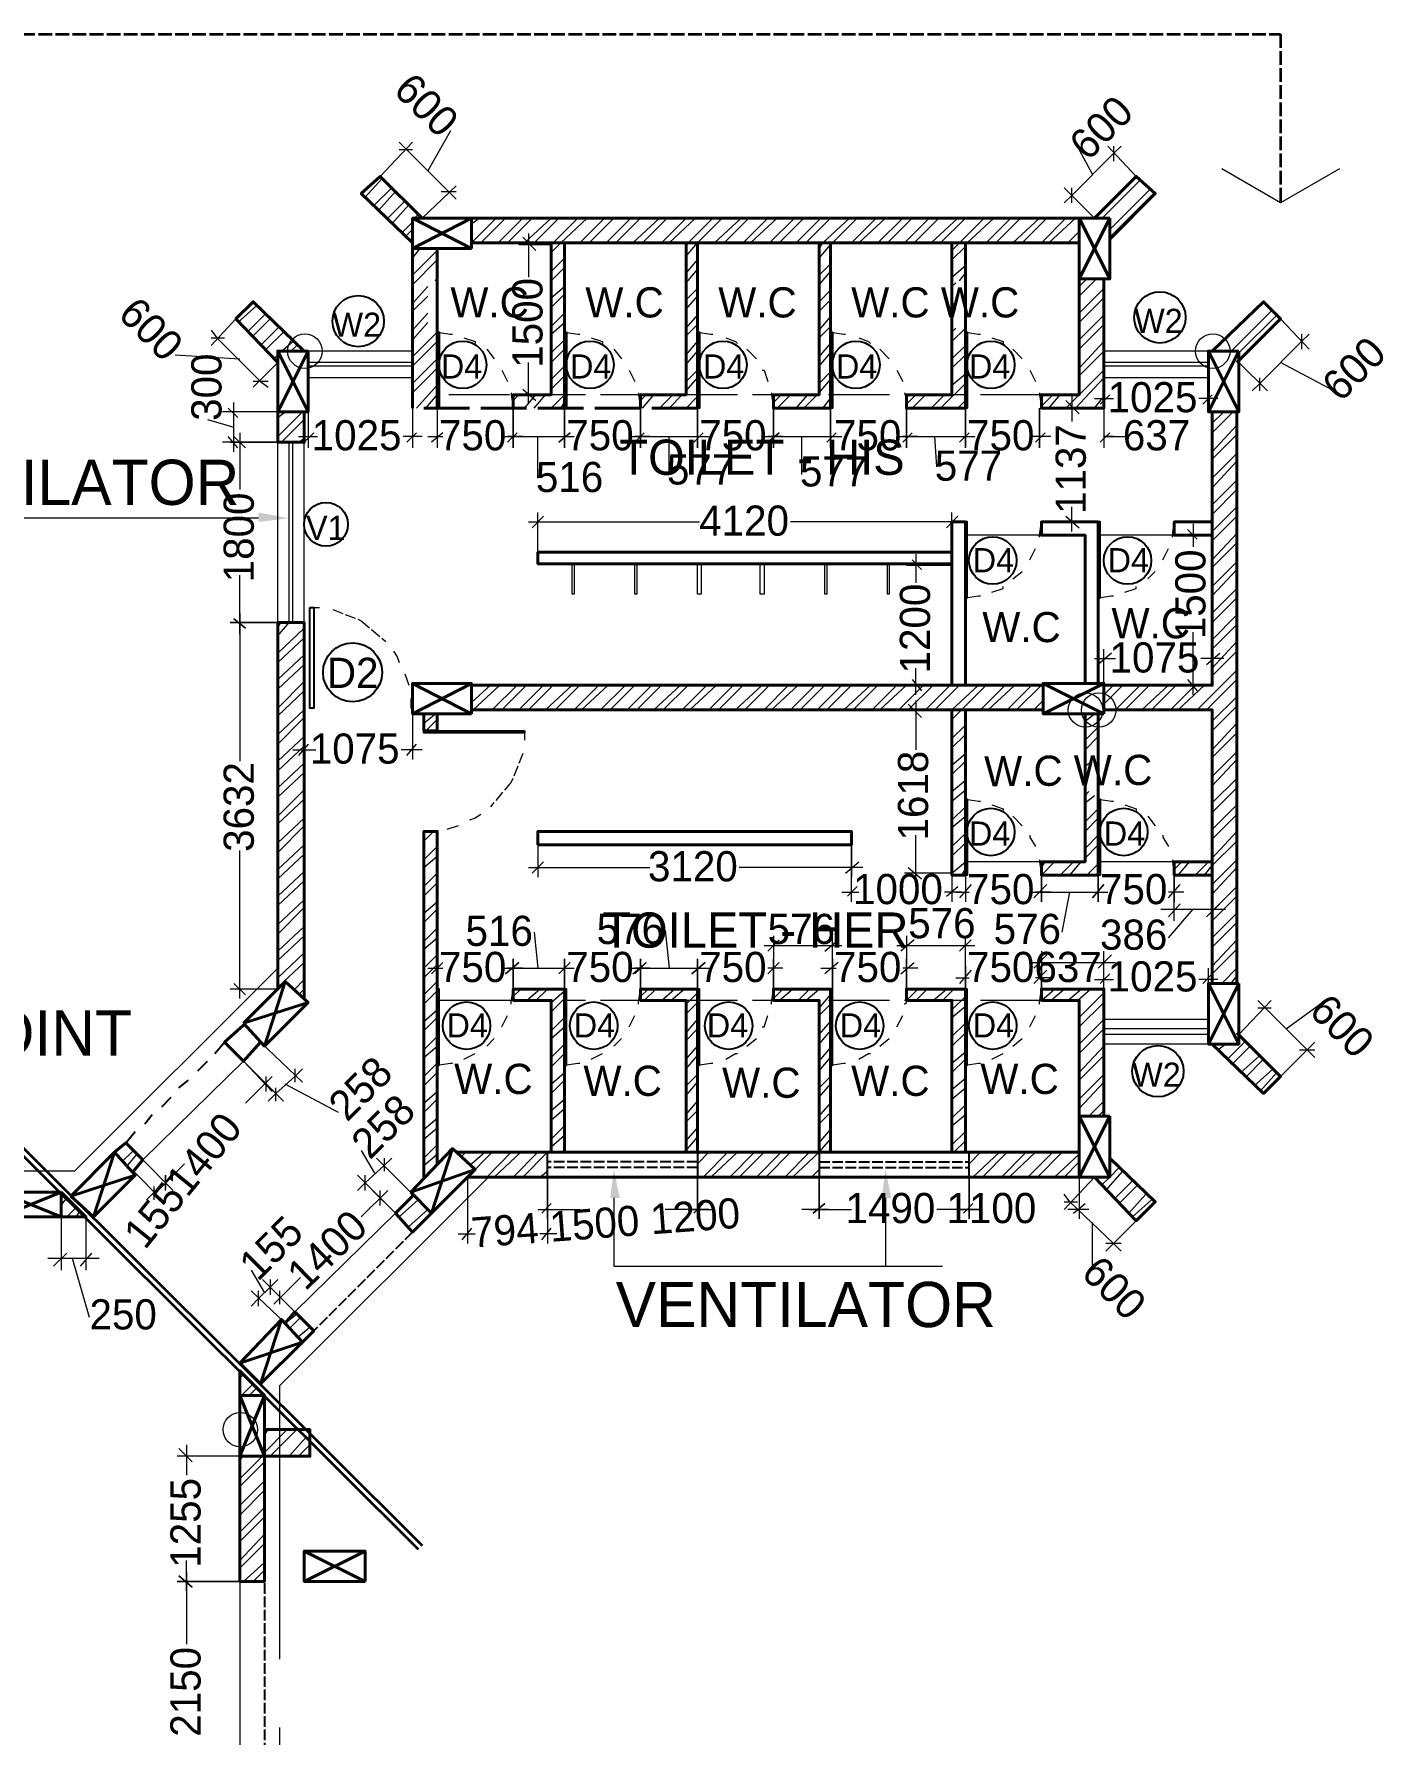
# Model space of a CAD drawing. Header units: millimetres. Extents: x 23593 to 241524, y 4405 to 182732.
# Drawn here: x 204200 to 217615, y 106341 to 123252 of the extents above; entities that cross this region are included whole.
import ezdxf

# ---------------------------------------------------------------- set-up
doc = ezdxf.new("R2010")
doc.units = ezdxf.units.MM
doc.linetypes.add('PDF_IMPORT', pattern=[1, 0.8, -0.2])
for name, color, linetype in [('PDF_0', 7, 'Continuous'), ('PDF_AR_DIMENSION', 7, 'Continuous'), ('PDF_AR_ELEVATION', 2, 'Continuous'), ('PDF_dimensions', 1, 'Continuous'), ('PDF_DOOR WIN TEXT', 5, 'Continuous'), ('PDF_ST COLUMN', 1, 'Continuous'), ('PDF_Text', 7, 'Continuous'), ('PDF_wall', 7, 'Continuous')]:
    doc.layers.add(name, color=color, linetype=linetype)
for name, color, linetype, true_color in [('PDF_AR_DOOR', 7, 'Continuous', 0x723939), ('PDF_AR_HATCH', 7, 'Continuous', 0x767676), ('PDF_AR_WINDOW', 7, 'Continuous', 0x00a5dd), ('PDF_exp gap', 7, 'Continuous', 0xdd006e)]:
    doc.layers.add(name, color=color, linetype=linetype, true_color=true_color)
doc.styles.add('PDF Century Gothic', font='GOTHIC.TTF')

msp = doc.modelspace()

# ---------------------------------------------------------------- linework, layer by layer
at = {"layer": 'PDF_0', "lineweight": 13}
for points in [[(207961, 122101), (207829, 122101)], [(214927, 122138), (214927, 121987)], [(208245, 121685), (208396, 121685)], [(214512, 121572), (214512, 121723)], [(209188, 121100), (209056, 121232)], [(216796, 120269), (216796, 120118)], [(205960, 120232), (206093, 120232)], [(206527, 119798), (206376, 119798)], [(216380, 119703), (216380, 119835)], [(209056, 119722), (209188, 119609)], [(214587, 119477), (214455, 119609)], [(214889, 119665), (214795, 119571)], [(215814, 119571), (215908, 119665)], [(206130, 119533), (206225, 119439)], [(206225, 119137), (206130, 119250)], [(206300, 119137), (206187, 119250)], [(206980, 119288), (206885, 119194)], [(207905, 119194), (207999, 119288)], [(208263, 119288), (208150, 119194)], [(214889, 119288), (214795, 119194)], [(209264, 118457), (209151, 118344)], [(213266, 118344), (213379, 118457)], [(214455, 118457), (214587, 118344)], [(215757, 118231), (215663, 118325)], [(213020, 117929), (212926, 118023)], [(214908, 117098), (214776, 116985)], [(215852, 116985), (215984, 117098)], [(212926, 116834), (213020, 116721)], [(215663, 116834), (215757, 116721)], [(213020, 116456), (212888, 116589)], [(206923, 116192), (206829, 116079)], [(207905, 116079), (207999, 116192)], [(209264, 115022), (209151, 114909)], [(212265, 114909), (212397, 115022)], [(212888, 114965), (213020, 114852)], [(212379, 114776), (212284, 114682)], [(213266, 114682), (213379, 114776)], [(213511, 114795), (213398, 114663)], [(215474, 114663), (215588, 114795)], [(215474, 114474), (215588, 114606)], [(215984, 114606), (215852, 114474)], [(211605, 114248), (211491, 114135)], [(212058, 114135), (212190, 114248)], [(212945, 114248), (212813, 114135)], [(213398, 114135), (213511, 114248)], [(208263, 114021), (208150, 113908)], [(210151, 113908), (210283, 114021), (210170, 113908)], [(211491, 113908), (211605, 114021)], [(212190, 114021), (212058, 113908)], [(212813, 113908), (212945, 114021)], [(214266, 114097), (214134, 113965)], [(214776, 113965), (214908, 114097)], [(206187, 113814), (206300, 113700)], [(213511, 113946), (213398, 113814)], [(214134, 113814), (214266, 113946)], [(214889, 113908), (214795, 113814)], [(215814, 113814), (215908, 113908)], [(216494, 113568), (216362, 113568)], [(216777, 113153), (216928, 113153)], [(206791, 112964), (206791, 112832)], [(206508, 112738), (206508, 112889)], [(206602, 112643), (206602, 112775)], [(207678, 112077), (207678, 111945)], [(205394, 111662), (205394, 111794)], [(205507, 111756), (205507, 111907), (205507, 111775)], [(207489, 111756), (207489, 111907)], [(207641, 111605), (207641, 111756)], [(209339, 111624), (209245, 111530)], [(214436, 111643), (214568, 111643)], [(214530, 111530), (214644, 111624)], [(208547, 111379), (208452, 111265)], [(209245, 111265), (209339, 111379)], [(204394, 111001), (204526, 111133)], [(204771, 111133), (204658, 111001)], [(215002, 111228), (214851, 111228)], [(206546, 110869), (206546, 110718)], [(206432, 110605), (206432, 110756)], [(206640, 110756), (206640, 110624)], [(205772, 109057), (205640, 109189)]]:
    msp.add_lwpolyline(points, dxfattribs=at)
for points in [[(208905, 119194), (209000, 119288)], [(209415, 119194), (209528, 119288)], [(210170, 119194), (210264, 119288)], [(210755, 119194), (210850, 119288)], [(211491, 119194), (211605, 119288)], [(212077, 119194), (212171, 119288)], [(212832, 119194), (212926, 119288)], [(213398, 119194), (213492, 119288)], [(214247, 119288), (214153, 119194)], [(206187, 117438), (206300, 117344)], [(214134, 114663), (214266, 114795)], [(214719, 114663), (214832, 114795)], [(208886, 113908), (209018, 114021)], [(209415, 113908), (209528, 114021)], [(210736, 113908), (210868, 114021)], [(210755, 111530), (210850, 111624)], [(211944, 111530), (212058, 111624)], [(213436, 111530), (213530, 111624)], [(205640, 107924), (205772, 107811)]]:
    msp.add_lwpolyline(points, close=True, dxfattribs=at)
at = {"layer": 'PDF_0', "color": 1, "lineweight": 25}
for points in [[(205998, 113115), (206093, 113228)], [(205828, 112945), (205923, 113040)], [(205640, 112775), (205734, 112851)], [(205470, 112587), (205564, 112681)], [(205300, 112417), (205375, 112511)], [(205111, 112228), (205205, 112341)]]:
    msp.add_lwpolyline(points, dxfattribs=at)
at = {"layer": 'PDF_0', "color": 1, "linetype": 'PDF_IMPORT', "lineweight": 25, "ltscale": 132.136405}
for points in [[(210793, 112039), (209302, 112039)], [(210793, 111983), (209302, 111983)], [(212001, 112039), (213492, 112039)], [(212001, 111983), (213492, 111983)], [(206489, 107849), (206489, 105716)]]:
    msp.add_lwpolyline(points, dxfattribs=at)
at = {"layer": 'PDF_0', "color": 1, "linetype": 'PDF_IMPORT', "lineweight": 25, "ltscale": 133.477926}
msp.add_lwpolyline([(207961, 111341), (206980, 110359)], dxfattribs=at)
at = {"layer": 'PDF_AR_DIMENSION', "lineweight": 13}
for points in [[(208339, 122289), (208112, 121893)], [(207641, 121836), (207961, 122176)], [(207829, 122176), (208396, 121610)], [(215002, 122138), (214927, 122063), (214512, 121647), (214436, 121572)], [(214587, 122101), (214719, 121855)], [(215153, 121836), (214870, 122138)], [(208056, 121421), (208396, 121742)], [(214738, 121421), (214436, 121723)], [(209113, 121270), (209113, 120836)], [(209339, 121157), (209018, 121157)], [(206206, 120420), (205960, 120156)], [(216588, 120420), (216871, 120118)], [(205960, 120307), (206017, 120232), (206451, 119798), (206527, 119741)], [(216871, 120269), (216796, 120194), (216380, 119779), (216305, 119703)], [(205602, 120062), (206244, 120024)], [(206621, 119986), (206376, 119741)], [(209113, 119571), (209113, 119986)], [(216173, 119986), (216456, 119703)], [(217117, 119703), (216588, 119986)], [(206187, 119099), (206187, 119194), (206187, 119496), (206187, 119590)], [(209339, 119665), (209018, 119665)], [(214512, 119647), (214512, 119401)], [(214738, 119628), (214927, 119628)], [(214832, 119722), (214832, 119533), (214832, 119137)], [(215965, 119628), (215776, 119628)], [(215871, 119533), (215871, 119722)], [(205923, 119420), (206187, 119345)], [(206621, 119496), (206074, 119496)], [(206923, 119533), (206923, 119137)], [(207961, 119533), (207961, 119137)], [(208207, 119533), (208207, 119137)], [(214210, 119533), (214625, 119533)], [(206244, 119288), (206244, 118722)], [(206829, 119250), (207018, 119250)], [(208056, 119250), (207867, 119250)], [(208112, 119250), (208263, 119250)], [(208849, 119250), (209566, 119250)], [(209056, 119250), (208905, 119250)], [(209207, 118835), (209207, 119250)], [(209377, 119250), (209528, 119250)], [(210113, 119250), (210906, 119250)], [(210321, 119250), (210170, 119250)], [(210510, 118891), (210510, 119250)], [(210699, 119250), (210850, 119250)], [(211454, 119250), (212228, 119250)], [(211642, 119250), (211491, 119250)], [(211831, 118873), (211831, 119250)], [(212020, 119250), (212171, 119250)], [(212775, 119250), (213549, 119250)], [(212983, 119250), (212832, 119250)], [(213171, 118948), (213152, 119250)], [(213341, 119250), (213492, 119250)], [(214191, 119250), (214096, 119250)], [(214304, 119250), (214153, 119250)], [(214927, 119250), (214832, 119250), (215040, 119250)], [(206149, 119194), (206621, 119194), (206074, 119194)], [(214512, 118306), (214512, 118552)], [(209113, 118401), (210812, 118401)], [(209207, 118042), (209207, 118495)], [(213417, 118401), (211718, 118401)], [(213322, 118099), (213322, 118495)], [(214210, 118401), (214625, 118401)], [(215720, 118382), (215720, 118155)], [(215908, 118269), (215606, 118269)], [(212964, 118080), (212964, 117797)], [(206244, 117287), (206244, 117872)], [(213322, 117967), (212869, 117967)], [(206244, 117495), (206244, 116022)], [(215720, 116683), (215720, 117306)], [(214738, 117042), (214946, 117042)], [(214832, 116777), (214832, 117136)], [(215606, 116777), (215908, 116777), (215908, 117136)], [(216022, 117042), (215795, 117042)], [(212964, 116683), (212964, 116947)], [(213322, 116777), (212869, 116777)], [(213322, 116532), (212850, 116532)], [(212964, 116626), (212964, 116135)], [(206885, 116494), (206885, 116041)], [(207961, 116494), (207961, 116041)], [(206772, 116135), (206999, 116135)], [(208056, 116135), (207848, 116135)], [(209207, 115192), (209207, 114871)], [(212322, 114625), (212322, 115192), (212322, 114871)], [(212964, 114814), (212964, 115286)], [(213322, 115192), (213322, 114625)], [(206244, 113663), (206244, 115135)], [(209113, 114965), (210321, 114965)], [(212435, 114965), (211208, 114965)], [(213322, 114909), (212850, 114909)], [(213455, 114890), (213455, 114625)], [(214210, 114909), (214210, 114625), (214210, 114890)], [(215531, 114437), (215531, 114890), (215531, 114625)], [(215908, 114890), (215908, 114437)], [(212228, 114720), (212397, 114720)], [(213417, 114720), (213247, 114720)], [(213360, 114720), (213492, 114720)], [(214096, 114720), (214870, 114720)], [(214304, 114720), (214153, 114720)], [(214417, 114323), (214493, 114720)], [(214681, 114720), (214832, 114720)], [(215625, 114720), (215474, 114720)], [(215399, 114550), (215531, 114550), (215908, 114550), (216041, 114550)], [(215474, 114267), (215720, 114550)], [(209170, 114323), (209207, 113965)], [(210472, 114342), (210510, 113965)], [(211454, 114191), (212228, 114191)], [(211548, 114286), (211548, 113757), (211548, 114059)], [(212133, 114059), (212133, 113757), (212133, 114286)], [(212775, 114191), (213549, 114191)], [(212869, 114286), (212869, 113757), (212869, 114059)], [(213455, 113984), (213455, 113757), (213455, 114286)], [(208207, 113757), (208207, 114059)], [(214096, 114021), (214946, 114021)], [(214210, 114135), (214210, 113757), (214210, 113984)], [(214832, 113757), (214832, 114135)], [(208112, 113965), (208263, 113965)], [(208849, 113965), (209566, 113965)], [(209056, 113965), (208905, 113965)], [(209377, 113965), (209528, 113965)], [(210132, 113965), (210906, 113965)], [(210321, 113965), (210170, 113965)], [(210699, 113965), (210850, 113965)], [(211642, 113965), (211491, 113965)], [(212020, 113965), (212171, 113965)], [(212983, 113965), (212832, 113965)], [(213360, 113870), (213492, 113870)], [(214304, 113870), (214153, 113870)], [(214738, 113851), (214927, 113851)], [(214832, 113455), (214832, 113965)], [(215965, 113851), (215776, 113851)], [(215871, 113455), (215871, 113965)], [(206621, 113757), (206149, 113757)], [(216173, 113304), (216494, 113644)], [(216362, 113644), (216928, 113077)], [(216984, 113606), (216645, 113361)], [(206451, 113228), (206867, 112832)], [(216588, 112889), (216928, 113228)], [(206678, 112643), (206281, 113040), (206565, 112738)], [(206867, 112964), (206791, 112889), (206602, 112719), (206527, 112643)], [(206565, 112889), (206300, 112624)], [(207225, 112530), (206697, 112813)], [(207452, 112153), (207584, 111926)], [(205583, 111756), (205281, 112058), (205564, 111775)], [(205432, 111756), (205696, 112020)], [(207754, 112077), (207678, 112002), (207489, 111832), (207414, 111756)], [(207980, 111699), (207603, 112077)], [(205187, 111945), (205470, 111662)], [(205507, 111832), (205564, 111907)], [(207414, 111907), (207792, 111530), (207565, 111756)], [(208509, 111888), (208509, 111228)], [(209302, 111473), (209302, 111888), (209302, 111228)], [(214738, 111888), (214436, 111567)], [(214587, 111888), (214587, 111473)], [(205394, 111737), (205319, 111662)], [(207716, 111756), (207452, 111492)], [(215002, 111152), (214927, 111228), (214493, 111643), (214436, 111718)], [(204469, 111492), (204469, 110963)], [(204715, 111492), (204715, 110963)], [(209207, 111567), (209623, 111567)], [(210906, 111567), (210472, 111567)], [(210699, 111567), (210963, 111567)], [(212095, 111567), (211831, 111567)], [(211907, 111567), (212322, 111567)], [(213587, 111567), (213171, 111567)], [(213398, 111567), (213606, 111567)], [(214681, 111567), (214474, 111567)], [(215153, 111454), (214851, 111152)], [(208414, 111322), (208584, 111322)], [(209396, 111322), (209226, 111322)], [(214719, 111001), (214719, 111435)], [(204847, 111077), (204715, 111077), (204469, 111077), (204337, 111077)], [(204752, 110491), (204582, 111077)], [(206357, 110963), (206489, 110737)], [(206621, 110869), (206546, 110793), (206432, 110680), (206357, 110605)], [(206583, 110756), (206791, 110548), (206470, 110869)], [(206583, 110624), (206848, 110888)], [(206697, 110435), (206357, 110756)], [(206244, 109113), (205621, 109113)], [(205715, 109227), (205715, 108925)], [(205715, 107773), (205715, 108075)], [(205715, 107962), (205715, 107245)]]:
    msp.add_lwpolyline(points, dxfattribs=at)
at = {"layer": 'PDF_AR_DIMENSION', "color": 2, "lineweight": 13}
msp.add_lwpolyline([(217173, 121912), (216588, 121572), (216003, 121912)], dxfattribs=at)
at = {"layer": 'PDF_AR_DIMENSION', "lineweight": 13}
for points in [[(208962, 119137), (208962, 119533)], [(209472, 119137), (209472, 119533)], [(210227, 119137), (210227, 119533)], [(210793, 119137), (210793, 119533)], [(211548, 119137), (211548, 119533)], [(212114, 119137), (212114, 119533)], [(212869, 119137), (212869, 119533)], [(213455, 119137), (213455, 119533)], [(214191, 119137), (214191, 119533)], [(206149, 117400), (206621, 117400)], [(214776, 114625), (214776, 114890)], [(208962, 114059), (208962, 113757)], [(209472, 114059), (209472, 113757)], [(210227, 114059), (210227, 113757)], [(210793, 114059), (210793, 113757)], [(210793, 111473), (210793, 111888)], [(212001, 111473), (212001, 111888)], [(213492, 111473), (213492, 111888)], [(205621, 107868), (206244, 107868)]]:
    msp.add_lwpolyline(points, close=True, dxfattribs=at)
at = {"layer": 'PDF_AR_DOOR', "lineweight": 25}
for points in [[(208207, 120288), (208226, 120288), (208226, 119533), (208207, 119533)], [(209472, 120288), (209490, 120288), (209490, 119533), (209472, 119533)], [(210793, 120288), (210812, 120288), (210812, 119533), (210793, 119533)], [(212114, 120288), (212133, 120288), (212133, 119533), (212114, 119533)], [(213455, 120288), (213473, 120288), (213473, 119533), (213455, 119533)], [(213455, 117646), (213473, 117646), (213473, 118401), (213455, 118401)], [(214776, 117646), (214795, 117646), (214795, 118401), (214776, 118401)], [(206942, 117551), (206980, 117551), (206980, 116551), (206942, 116551)], [(209075, 116324), (209075, 116305), (208075, 116305), (208075, 116324)], [(213455, 115645), (213473, 115645), (213473, 114890), (213455, 114890)], [(214776, 115645), (214795, 115645), (214795, 114890), (214776, 114890)], [(208207, 113002), (208226, 113002), (208226, 113757), (208207, 113757)], [(209472, 113002), (209490, 113002), (209490, 113757), (209472, 113757)], [(210793, 113002), (210812, 113002), (210812, 113757), (210793, 113757)], [(212114, 113002), (212133, 113002), (212133, 113757), (212114, 113757)], [(213455, 113002), (213473, 113002), (213473, 113757), (213455, 113757)]]:
    msp.add_lwpolyline(points, close=True, dxfattribs=at)
at = {"layer": 'PDF_AR_DOOR', "lineweight": 20}
for points in [[(208207, 120288), (208339, 120269), (208358, 120269)], [(209472, 120288), (209604, 120269), (209623, 120269)], [(210793, 120288), (210925, 120269), (210944, 120269)], [(212114, 120288), (212246, 120269), (212265, 120269)], [(213455, 120288), (213587, 120269), (213606, 120269)], [(208471, 120232), (208584, 120194), (208584, 120175)], [(208698, 120118), (208773, 120024)], [(209736, 120232), (209849, 120194), (209849, 120175)], [(209962, 120118), (210038, 120024)], [(211076, 120232), (211170, 120194), (211189, 120175)], [(211284, 120118), (211378, 120024)], [(212397, 120232), (212492, 120194), (212511, 120175)], [(212605, 120118), (212699, 120024)], [(213719, 120232), (213832, 120194), (213832, 120175)], [(213926, 120118), (214021, 120024)], [(208849, 119911), (208905, 119798)], [(210113, 119911), (210170, 119798)], [(211435, 119911), (211454, 119911), (211491, 119798)], [(212775, 119911), (212832, 119798)], [(214096, 119911), (214153, 119798)], [(208943, 119684), (208943, 119665), (208962, 119533)], [(210208, 119684), (210208, 119665), (210227, 119533)], [(211529, 119684), (211529, 119665), (211548, 119533)], [(212850, 119684), (212869, 119665), (212869, 119533)], [(214191, 119684), (214191, 119665), (214210, 119533)], [(214191, 118250), (214191, 118269), (214210, 118401)], [(215512, 118250), (215512, 118269), (215531, 118401)], [(214096, 118023), (214153, 118136)], [(215418, 118023), (215474, 118136)], [(213926, 117834), (214021, 117910)], [(215267, 117834), (215342, 117910)], [(213719, 117702), (213832, 117740), (213832, 117759)], [(215040, 117702), (215153, 117740), (215153, 117759)], [(206942, 117551), (207036, 117551)], [(213455, 117646), (213587, 117665), (213606, 117665)], [(214776, 117646), (214908, 117665), (214927, 117665)], [(207773, 117117), (207810, 117060), (207829, 117004)], [(207886, 116891), (207924, 116777)], [(207943, 116645), (207943, 116551)], [(209075, 116324), (209075, 116230)], [(213455, 115645), (213587, 115626), (213606, 115626)], [(213719, 115588), (213832, 115550), (213832, 115531)], [(214776, 115645), (214908, 115626), (214927, 115626)], [(215040, 115588), (215153, 115550), (215153, 115531)], [(208414, 115380), (208301, 115343)], [(208641, 115494), (208584, 115456), (208528, 115437)], [(213926, 115475), (214021, 115380)], [(215267, 115475), (215342, 115380)], [(208169, 115324), (208075, 115324)], [(214096, 115286), (214096, 115267), (214153, 115173)], [(215418, 115286), (215418, 115267), (215474, 115173)], [(214191, 115041), (214191, 115022), (214210, 114890)], [(215512, 115041), (215512, 115022), (215531, 114890)], [(208943, 113606), (208943, 113625), (208962, 113757)], [(210208, 113606), (210208, 113625), (210227, 113757)], [(211529, 113606), (211529, 113625), (211548, 113757)], [(212850, 113606), (212869, 113625), (212869, 113757)], [(214191, 113606), (214191, 113625), (214210, 113757)], [(208849, 113380), (208905, 113493)], [(210113, 113380), (210170, 113493)], [(211435, 113380), (211454, 113380), (211491, 113493)], [(212775, 113380), (212832, 113493)], [(214096, 113380), (214153, 113493)], [(208698, 113191), (208773, 113266)], [(209962, 113191), (210038, 113266)], [(211284, 113191), (211378, 113266)], [(212605, 113191), (212699, 113266)], [(213926, 113191), (214021, 113266)], [(208207, 113002), (208339, 113021), (208358, 113021)], [(208471, 113059), (208584, 113115)], [(209472, 113002), (209604, 113021), (209623, 113021)], [(209736, 113059), (209849, 113115)], [(210793, 113002), (210925, 113021), (210944, 113021)], [(211076, 113059), (211170, 113115), (211189, 113115)], [(212114, 113002), (212246, 113021), (212265, 113021)], [(212397, 113059), (212492, 113115), (212511, 113115)], [(213455, 113002), (213587, 113021), (213606, 113021)], [(213719, 113059), (213832, 113115)]]:
    msp.add_lwpolyline(points, dxfattribs=at)
at = {"layer": 'PDF_AR_DOOR', "linetype": 'PDF_IMPORT', "lineweight": 20, "ltscale": 133.477926}
for points in [[(207169, 117532), (207452, 117419), (207697, 117211)], [(209056, 116098), (208943, 115815), (208735, 115569)]]:
    msp.add_lwpolyline(points, dxfattribs=at)
at = {"layer": 'PDF_AR_ELEVATION', "linetype": 'PDF_IMPORT', "lineweight": 20, "ltscale": 755.065171}
msp.add_lwpolyline([(214210, 119665), (208207, 119665)], dxfattribs=at)
at = {"layer": 'PDF_AR_ELEVATION', "lineweight": 20}
for points in [[(214210, 118269), (213455, 118269)], [(215531, 118269), (214776, 118269)], [(214210, 115022), (213455, 115022)], [(215531, 115022), (214776, 115022)], [(206621, 113965), (204601, 111945)], [(208962, 113644), (208207, 113644)], [(206281, 113040), (205281, 112058)]]:
    msp.add_lwpolyline(points, dxfattribs=at)
at = {"layer": 'PDF_AR_ELEVATION', "color": 7, "lineweight": 20}
for points in [[(209566, 117985), (209566, 117683), (209547, 117683), (209547, 117985)], [(210189, 117985), (210189, 117683), (210170, 117683), (210170, 117985)], [(210831, 117985), (210831, 117683), (210793, 117683), (210793, 117985)], [(211454, 117985), (211454, 117683), (211416, 117683), (211416, 117985)], [(212077, 117985), (212077, 117683), (212058, 117683), (212058, 117985)], [(212699, 117985), (212699, 117683), (212681, 117683), (212681, 117985)]]:
    msp.add_lwpolyline(points, dxfattribs=at)
at = {"layer": 'PDF_AR_HATCH', "lineweight": 5}
for points in [[(207489, 121629), (207659, 121817)], [(214814, 121421), (215191, 121798)], [(207584, 121553), (207754, 121723)], [(207622, 121496), (207792, 121685)], [(207716, 121421), (207886, 121591)], [(214889, 121308), (215286, 121704)], [(214889, 121232), (215323, 121666)], [(207754, 121364), (207924, 121553)], [(207980, 121421), (208018, 121459)], [(208547, 121176), (208792, 121421)], [(208547, 121364), (208622, 121421)], [(208641, 121176), (208886, 121421)], [(208811, 121176), (209056, 121421)], [(208905, 121176), (209151, 121421)], [(209075, 121176), (209339, 121421)], [(209170, 121176), (209415, 121421)], [(209604, 121421), (209358, 121176), (209339, 121157)], [(209698, 121421), (209434, 121176), (209339, 121081)], [(209623, 121176), (209868, 121421)], [(209717, 121176), (209962, 121421)], [(209887, 121176), (210132, 121421)], [(209981, 121176), (210227, 121421)], [(210151, 121176), (210415, 121421)], [(210245, 121176), (210491, 121421)], [(210434, 121176), (210680, 121421)], [(210510, 121176), (210774, 121421)], [(210680, 121138), (210699, 121176), (210944, 121421)], [(210680, 121043), (210793, 121176), (211038, 121421)], [(210963, 121176), (211227, 121421)], [(211057, 121176), (211303, 121421)], [(211246, 121176), (211491, 121421)], [(211321, 121176), (211586, 121421)], [(211510, 121176), (211756, 121421)], [(211605, 121176), (211850, 121421)], [(211774, 121176), (212020, 121421)], [(211869, 121176), (212114, 121421)], [(212001, 121119), (212039, 121176), (212303, 121421)], [(212133, 121176), (212379, 121421)], [(212322, 121176), (212567, 121421)], [(212397, 121176), (212662, 121421)], [(212586, 121176), (212832, 121421)], [(212681, 121176), (212926, 121421)], [(212850, 121176), (213096, 121421)], [(212945, 121176), (213190, 121421)], [(213115, 121176), (213379, 121421)], [(213209, 121176), (213455, 121421)], [(213322, 121100), (213398, 121176), (213643, 121421)], [(213473, 121176), (213738, 121421)], [(213662, 121176), (213908, 121421)], [(213757, 121176), (214002, 121421)], [(213926, 121176), (214191, 121421)], [(214021, 121176), (214266, 121421)], [(214210, 121176), (214455, 121421)], [(214285, 121176), (214549, 121421)], [(207848, 121270), (207961, 121383)], [(207886, 121232), (207961, 121308)], [(214474, 121176), (214587, 121289)], [(207961, 121025), (208037, 121119)], [(207961, 120855), (208207, 121100)], [(212001, 121025), (212114, 121157)], [(213322, 121006), (213455, 121138)], [(214568, 121176), (214587, 121194)], [(207961, 120760), (208207, 121006)], [(209339, 120892), (209472, 121025)], [(209339, 120798), (209472, 120930)], [(210680, 120874), (210793, 121006)], [(212001, 120855), (212114, 120968)], [(213322, 120836), (213455, 120949)], [(208188, 120798), (208207, 120836)], [(210680, 120779), (210793, 120911)], [(212001, 120760), (212114, 120892)], [(213322, 120741), (213360, 120779)], [(213398, 120798), (213455, 120874)], [(214587, 120741), (214663, 120817)], [(214587, 120647), (214757, 120817)], [(207961, 120572), (208112, 120741)], [(207961, 120496), (208112, 120647)], [(209339, 120628), (209472, 120741)], [(209339, 120534), (209472, 120666)], [(210680, 120609), (210793, 120723)], [(210680, 120515), (210793, 120647)], [(212001, 120590), (212114, 120704)], [(212001, 120496), (212114, 120609)], [(213322, 120553), (213360, 120590)], [(214587, 120477), (214832, 120723)], [(214587, 120383), (214832, 120628)], [(206225, 120383), (206414, 120553)], [(206319, 120288), (206508, 120477)], [(206376, 120251), (206546, 120420)], [(207961, 120307), (208112, 120477)], [(209339, 120345), (209472, 120477)], [(210680, 120326), (210793, 120458)], [(212001, 120307), (212114, 120439)], [(213322, 120477), (213360, 120515)], [(214587, 120213), (214832, 120458)], [(216097, 120100), (216494, 120496)], [(216173, 120081), (216550, 120458)], [(206451, 120156), (206640, 120345)], [(206508, 120118), (206678, 120288)], [(207961, 120213), (208112, 120383)], [(207961, 120043), (208207, 120288)], [(209339, 120269), (209472, 120383)], [(210680, 120251), (210793, 120364)], [(212001, 120232), (212114, 120345)], [(213322, 120288), (213360, 120326)], [(213322, 120194), (213455, 120326)], [(214587, 120118), (214832, 120364)], [(206659, 120100), (206772, 120194)], [(206753, 120100), (206810, 120156)], [(207961, 119949), (208207, 120194)], [(209339, 120081), (209472, 120213)], [(209339, 119986), (209472, 120118)], [(210680, 120062), (210793, 120194)], [(210680, 119967), (210793, 120100)], [(212001, 120043), (212114, 120175)], [(212001, 119949), (212114, 120081)], [(213322, 120024), (213455, 120156)], [(214587, 119930), (214832, 120194)], [(214587, 119854), (214832, 120100)], [(206583, 120024), (206621, 120062)], [(207961, 119779), (208207, 120024)], [(207961, 119684), (208207, 119930)], [(209339, 119816), (209472, 119949)], [(210680, 119798), (210793, 119911)], [(213322, 119930), (213455, 120062)], [(214832, 119911), (214587, 119665), (214455, 119533)], [(207999, 119533), (208207, 119760)], [(209339, 119722), (209472, 119854)], [(210680, 119703), (210793, 119835)], [(212001, 119779), (212114, 119892)], [(212001, 119684), (212114, 119816)], [(213209, 119533), (213455, 119779)], [(213322, 119760), (213455, 119873)], [(214549, 119533), (214832, 119835)], [(208094, 119533), (208207, 119665)], [(208962, 119609), (209018, 119665)], [(209075, 119533), (209188, 119665)], [(209170, 119533), (209283, 119665)], [(209339, 119533), (209472, 119665)], [(209434, 119533), (209472, 119590)], [(210227, 119609), (210283, 119665)], [(210245, 119533), (210359, 119665)], [(210415, 119533), (210548, 119665)], [(210510, 119533), (210642, 119665)], [(210680, 119533), (210793, 119647)], [(211548, 119590), (211623, 119665)], [(211586, 119533), (211718, 119665)], [(211774, 119533), (211888, 119665)], [(211850, 119533), (211982, 119665)], [(212039, 119533), (212114, 119628)], [(212869, 119571), (212964, 119665)], [(212926, 119533), (213058, 119665)], [(213115, 119533), (213247, 119665)], [(213379, 119533), (213455, 119609)], [(214210, 119552), (214323, 119665)], [(214285, 119533), (214398, 119665)], [(214738, 119533), (214832, 119647)], [(206621, 119250), (206867, 119496)], [(206621, 119439), (206697, 119496)], [(206659, 119194), (206885, 119420)], [(210774, 119533), (210793, 119552)], [(214814, 119533), (214832, 119552)], [(215908, 119382), (216022, 119496)], [(215908, 119288), (216116, 119496)], [(206829, 119194), (206885, 119231)], [(215908, 119099), (216154, 119363)], [(215908, 119024), (216154, 119269)], [(215908, 118835), (216154, 119080)], [(215908, 118740), (216154, 119005)], [(215908, 118571), (216154, 118816)], [(215908, 118476), (216154, 118722)], [(215908, 118306), (216154, 118552)], [(215908, 118212), (216154, 118457)], [(215908, 118023), (216154, 118287)], [(215908, 117948), (216154, 118193)], [(215908, 117759), (216154, 118004)], [(215908, 117665), (216154, 117929)], [(215908, 117495), (216154, 117740)], [(215908, 117400), (216154, 117646)], [(206621, 117362), (206659, 117400)], [(206621, 117268), (206734, 117400)], [(215908, 117230), (216154, 117476)], [(215908, 117136), (216154, 117381)], [(206621, 117098), (206885, 117344)], [(206621, 117004), (206885, 117249)], [(215908, 116947), (216154, 117211)], [(206621, 116834), (206885, 117079)], [(215908, 116872), (216154, 117117)], [(206621, 116740), (206885, 116985)], [(215757, 116532), (216154, 116928)], [(206621, 116551), (206885, 116815)], [(206621, 116475), (206885, 116721)], [(208547, 116607), (208735, 116777)], [(208565, 116532), (208830, 116777)], [(208754, 116532), (209000, 116777)], [(208849, 116532), (209094, 116777)], [(209018, 116532), (209264, 116777)], [(209113, 116532), (209358, 116777)], [(209283, 116532), (209547, 116777)], [(209377, 116532), (209623, 116777)], [(209566, 116532), (209811, 116777)], [(209641, 116532), (209906, 116777)], [(209830, 116532), (210076, 116777)], [(209925, 116532), (210170, 116777)], [(210094, 116532), (210340, 116777)], [(210189, 116532), (210434, 116777)], [(210359, 116532), (210623, 116777)], [(210453, 116532), (210699, 116777)], [(210642, 116532), (210887, 116777)], [(210717, 116532), (210982, 116777)], [(210906, 116532), (211152, 116777)], [(211001, 116532), (211246, 116777)], [(211170, 116532), (211435, 116777)], [(211265, 116532), (211510, 116777)], [(211454, 116532), (211699, 116777)], [(211529, 116532), (211793, 116777)], [(211718, 116532), (211963, 116777)], [(211812, 116532), (212058, 116777)], [(211982, 116532), (212228, 116777)], [(212077, 116532), (212322, 116777)], [(212246, 116532), (212511, 116777)], [(212341, 116532), (212586, 116777)], [(212530, 116532), (212775, 116777)], [(212605, 116532), (212869, 116777)], [(212794, 116532), (213039, 116777)], [(212888, 116532), (213134, 116777)], [(213058, 116532), (213303, 116777)], [(213152, 116532), (213398, 116777)], [(213322, 116513), (213322, 116532), (213587, 116777)], [(213322, 116438), (213417, 116532), (213662, 116777)], [(213606, 116532), (213851, 116777)], [(213681, 116532), (213945, 116777)], [(213870, 116532), (214115, 116777)], [(213964, 116532), (214210, 116777)], [(214832, 116683), (214927, 116777)], [(214832, 116589), (215021, 116777)], [(214946, 116532), (215191, 116777)], [(215040, 116532), (215286, 116777)], [(215210, 116532), (215474, 116777)], [(215304, 116532), (215550, 116777)], [(215493, 116532), (215739, 116777)], [(215569, 116532), (215833, 116777)], [(215852, 116532), (216154, 116834)], [(206621, 116287), (206885, 116532)], [(214134, 116532), (214228, 116626)], [(214228, 116532), (214228, 116532)], [(215908, 116419), (216154, 116664)], [(215908, 116324), (216154, 116570)], [(206621, 116192), (206885, 116456)], [(208075, 116400), (208188, 116494)], [(208094, 116324), (208207, 116438)], [(213322, 116249), (213455, 116381)], [(214644, 116494), (214644, 116494)], [(214644, 116419), (214738, 116494)], [(214644, 116230), (214776, 116362)], [(215908, 116135), (216154, 116400)], [(206621, 116022), (206885, 116268)], [(213322, 116154), (213455, 116287)], [(214644, 116135), (214776, 116268)], [(215908, 116060), (216154, 116305)], [(206621, 115928), (206885, 116173)], [(213322, 115984), (213455, 116098)], [(213322, 115890), (213455, 116022)], [(215908, 115871), (216154, 116117)], [(215908, 115777), (216154, 116041)], [(206621, 115758), (206885, 116003)], [(206621, 115664), (206885, 115909)], [(214644, 115966), (214681, 116003)], [(214644, 115871), (214681, 115909)], [(215908, 115607), (216154, 115852)], [(206621, 115475), (206885, 115739)], [(213322, 115720), (213455, 115833)], [(213322, 115626), (213455, 115739)], [(214644, 115682), (214681, 115720)], [(214644, 115607), (214738, 115682)], [(215908, 115513), (216154, 115758)], [(206621, 115399), (206885, 115645)], [(213322, 115437), (213455, 115569)], [(214644, 115418), (214776, 115550)], [(215908, 115343), (216154, 115588)], [(206621, 115211), (206885, 115456)], [(206621, 115116), (206885, 115380)], [(213322, 115362), (213455, 115475)], [(214644, 115324), (214776, 115456)], [(215908, 115248), (216154, 115494)], [(206621, 114946), (206885, 115192)], [(208075, 115324), (208094, 115324)], [(208075, 115229), (208169, 115324)], [(208075, 115041), (208207, 115173)], [(213322, 115173), (213455, 115305)], [(213322, 115078), (213455, 115211)], [(214644, 115154), (214776, 115286)], [(214644, 115060), (214776, 115192)], [(215833, 114890), (215908, 114984), (216154, 115229)], [(215908, 115060), (216154, 115324)], [(206621, 114852), (206885, 115097)], [(208075, 114965), (208207, 115078)], [(213322, 114909), (213455, 115022)], [(214210, 114965), (214247, 115022)], [(214210, 114890), (214342, 115022)], [(214398, 114890), (214530, 115022)], [(214493, 114890), (214606, 115022)], [(214663, 114890), (214776, 115003)], [(215531, 114946), (215606, 115022)], [(215569, 114890), (215682, 115022)], [(215739, 114890), (215871, 115022)], [(215908, 114795), (216154, 115041)], [(206621, 114682), (206885, 114927)], [(206621, 114588), (206885, 114833)], [(208075, 114776), (208207, 114909)], [(213417, 114890), (213455, 114946)], [(214757, 114890), (214776, 114927)], [(215908, 114701), (216154, 114965)], [(208075, 114682), (208207, 114814)], [(215908, 114531), (216154, 114776)], [(215908, 114437), (216154, 114682)], [(206621, 114399), (206885, 114644)], [(206621, 114304), (206885, 114569)], [(208075, 114512), (208207, 114625)], [(208075, 114418), (208207, 114550)], [(215908, 114267), (216154, 114512)], [(206621, 114135), (206885, 114380)], [(208075, 114229), (208207, 114361)], [(215908, 114172), (216154, 114418)], [(206621, 114040), (206885, 114286)], [(208075, 114153), (208207, 114267)], [(215908, 113984), (216154, 114248)], [(215908, 113908), (216154, 114153)], [(206621, 113870), (206885, 114116)], [(206621, 113776), (206885, 114021)], [(208075, 113965), (208207, 114097)], [(208075, 113870), (208207, 114002)], [(206791, 113757), (206885, 113851)], [(208075, 113700), (208207, 113833)], [(216003, 113814), (216154, 113965)], [(216097, 113814), (216154, 113889)], [(206829, 113700), (206885, 113757)], [(208075, 113606), (208207, 113738)], [(208962, 113682), (209037, 113757)], [(209094, 113644), (209226, 113757)], [(209188, 113644), (209302, 113757)], [(209339, 113625), (209472, 113738)], [(209339, 113531), (209472, 113663)], [(210227, 113682), (210302, 113757)], [(210264, 113644), (210378, 113757)], [(210434, 113644), (210566, 113757)], [(210529, 113644), (210661, 113757)], [(210680, 113606), (210793, 113719)], [(211548, 113663), (211642, 113757)], [(211605, 113644), (211737, 113757)], [(211793, 113644), (211907, 113757)], [(211869, 113644), (212001, 113757)], [(212001, 113568), (212114, 113700)], [(212869, 113644), (212983, 113757)], [(212964, 113644), (213077, 113757)], [(213134, 113644), (213266, 113757)], [(213228, 113644), (213341, 113757)], [(213322, 113549), (213455, 113682)], [(214210, 113644), (214342, 113757)], [(214304, 113644), (214436, 113757)], [(214474, 113644), (214606, 113757)], [(214568, 113644), (214700, 113757)], [(214587, 113474), (214832, 113719)], [(208075, 113436), (208207, 113549)], [(208075, 113342), (208207, 113474)], [(209339, 113342), (209472, 113474)], [(210680, 113512), (210793, 113625)], [(212001, 113493), (212114, 113606)], [(213322, 113474), (213455, 113587)], [(214587, 113380), (214832, 113625)], [(209339, 113266), (209472, 113380)], [(210680, 113323), (210793, 113455)], [(210680, 113247), (210793, 113361)], [(212001, 113304), (212114, 113436)], [(212001, 113210), (212114, 113342)], [(213322, 113285), (213455, 113417)], [(213322, 113191), (213455, 113323)], [(214587, 113210), (214832, 113455)], [(214587, 113115), (214832, 113361)], [(208075, 113153), (208207, 113285)], [(208075, 113077), (208207, 113191)], [(209339, 113077), (209472, 113210)], [(210680, 113059), (210793, 113191)], [(212001, 113040), (212114, 113172)], [(213322, 113021), (213455, 113134)], [(214587, 112926), (214832, 113191)], [(215927, 113191), (215946, 113210)], [(215965, 113153), (216041, 113210)], [(216059, 113059), (216229, 113228)], [(216116, 113021), (216286, 113191)], [(208075, 112889), (208207, 113021)], [(209339, 112983), (209472, 113115)], [(210680, 112964), (210793, 113096)], [(212001, 112945), (212114, 113077)], [(213322, 112926), (213455, 113059)], [(214587, 112851), (214832, 113096)], [(216192, 112926), (216380, 113096)], [(216248, 112889), (216418, 113059)], [(216324, 112794), (216513, 112964)], [(208075, 112794), (208207, 112926)], [(209339, 112813), (209472, 112926)], [(209339, 112719), (209472, 112851)], [(210680, 112794), (210793, 112908)], [(210680, 112700), (210793, 112832)], [(212001, 112775), (212114, 112889)], [(212001, 112681), (212114, 112813)], [(213322, 112757), (213455, 112870)], [(214587, 112662), (214832, 112908)], [(214587, 112568), (214832, 112832)], [(216380, 112738), (216550, 112926)], [(208075, 112624), (208207, 112738)], [(208075, 112530), (208207, 112662)], [(209339, 112549), (209472, 112662)], [(210680, 112511), (210793, 112643)], [(213322, 112662), (213455, 112775)], [(214681, 112492), (214832, 112643)], [(208075, 112360), (208207, 112473)], [(209339, 112455), (209472, 112568)], [(210680, 112436), (210793, 112549)], [(212001, 112492), (212114, 112624)], [(212001, 112417), (212114, 112530)], [(213322, 112473), (213455, 112606)], [(213322, 112398), (213455, 112511)], [(214776, 112492), (214832, 112549)], [(208075, 112266), (208207, 112379)], [(209339, 112266), (209472, 112398)], [(209339, 112190), (209472, 112304)], [(210680, 112247), (210793, 112379)], [(212001, 112228), (212114, 112360)], [(213322, 112209), (213455, 112341)], [(205073, 112039), (205187, 112153)], [(208075, 112077), (208207, 112209)], [(208452, 112096), (208490, 112134)], [(208509, 111888), (208754, 112134)], [(208528, 112002), (208679, 112134)], [(208698, 111888), (208943, 112134)], [(208773, 111888), (209037, 112134)], [(208962, 111888), (209207, 112134)], [(209056, 111888), (209302, 112134)], [(210680, 112153), (210793, 112285)], [(210793, 112115), (210831, 112134)], [(210793, 112020), (210906, 112134)], [(210850, 111888), (211095, 112134)], [(210925, 111888), (211189, 112134)], [(211114, 111888), (211359, 112134)], [(211208, 111888), (211454, 112134)], [(211378, 111888), (211623, 112134)], [(211472, 111888), (211718, 112134)], [(211661, 111888), (211907, 112134)], [(211737, 111888), (212001, 112134), (212114, 112266)], [(213341, 112134), (213455, 112247)], [(213492, 112115), (213511, 112134)], [(213492, 112020), (213606, 112134)], [(213530, 111888), (213794, 112134)], [(213624, 111888), (213870, 112134)], [(213813, 111888), (214059, 112134)], [(213889, 111888), (214153, 112134)], [(214077, 111888), (214323, 112134)], [(214172, 111888), (214417, 112134)], [(205130, 112002), (205224, 112115)], [(208075, 112002), (208207, 112115)], [(211925, 111888), (212001, 111964)], [(214342, 111888), (214587, 112115)], [(214436, 111888), (214587, 112039)], [(214814, 111813), (214889, 111888), (214984, 111983)], [(214889, 112058), (214889, 112077)], [(209226, 111888), (209302, 111945)], [(214851, 111756), (215021, 111945)], [(214946, 111681), (215116, 111850)], [(214984, 111624), (215172, 111813)], [(204469, 111699), (204488, 111718)], [(204469, 111605), (204526, 111681)], [(207829, 111492), (208018, 111662)], [(215078, 111530), (215248, 111718)], [(215116, 111492), (215304, 111662)], [(204526, 111492), (204620, 111586)], [(204620, 111492), (204658, 111548)], [(207924, 111397), (208112, 111567)], [(206697, 110435), (206810, 110529)], [(206734, 110378), (206848, 110491)], [(206829, 110303), (206942, 110397)], [(206244, 109887), (206281, 109925)], [(206263, 109717), (206376, 109831)], [(206338, 109717), (206414, 109793)], [(206489, 109151), (206716, 109378)], [(206489, 109321), (206527, 109378)], [(206546, 109113), (206810, 109378)], [(206734, 109113), (206904, 109302)], [(206244, 108887), (206470, 109113)], [(206244, 109076), (206281, 109113)], [(206829, 109113), (206942, 109227)], [(206244, 108811), (206489, 109057)], [(206244, 108623), (206489, 108868)], [(206244, 108528), (206489, 108774)], [(206244, 108358), (206489, 108604)], [(206244, 108264), (206489, 108509)], [(206244, 108075), (206489, 108339)], [(206244, 108000), (206489, 108245)], [(206281, 107868), (206489, 108056)], [(206376, 107868), (206489, 107981)]]:
    msp.add_lwpolyline(points, dxfattribs=at)
at = {"layer": 'PDF_AR_WINDOW', "color": 2, "lineweight": 20}
for points in [[(207961, 120100), (206923, 120100)], [(215871, 120100), (214832, 120100)], [(207961, 119835), (206923, 119835)], [(215871, 119835), (214832, 119835)], [(206621, 117400), (206621, 119194)], [(206885, 117400), (206885, 119194)], [(215871, 113455), (214832, 113455)], [(215871, 113210), (214832, 113210)], [(204601, 111945), (199750, 111945)]]:
    msp.add_lwpolyline(points, dxfattribs=at)
at = {"layer": 'PDF_AR_WINDOW', "color": 27, "lineweight": 20, "true_color": 0x725639}
for points in [[(207961, 119986), (206923, 119986)], [(207961, 119949), (206923, 119949)], [(215871, 119986), (214832, 119986)], [(215871, 119949), (214832, 119949)], [(206734, 117400), (206734, 119194)], [(206772, 117400), (206772, 119194)], [(215871, 113361), (214832, 113361)], [(215871, 113304), (214832, 113304)]]:
    msp.add_lwpolyline(points, dxfattribs=at)
at = {"layer": 'PDF_dimensions', "color": 70, "lineweight": 13, "true_color": 0x7fff00}
for points in [[(206432, 118438), (202374, 118438)], [(209962, 111681), (209962, 111001), (213228, 111001)], [(212662, 111681), (212662, 111001)]]:
    msp.add_lwpolyline(points, dxfattribs=at)
at = {"layer": 'PDF_dimensions', "linetype": 'PDF_IMPORT', "lineweight": 13, "ltscale": 755.065171}
msp.add_lwpolyline([(214210, 113644), (209472, 113644)], dxfattribs=at)
at = {"layer": 'PDF_dimensions', "lineweight": 25}
for points in [[(209302, 111888), (209302, 112134)], [(210793, 112134), (210793, 111888)], [(212001, 112134), (212001, 111888)], [(213492, 111888), (213492, 112134)]]:
    msp.add_lwpolyline(points, dxfattribs=at)
at = {"layer": 'PDF_dimensions', "color": 70, "true_color": 0x7fff00, "transparency": 33554559}
for points in [[(206432, 118495), (206734, 118438), (206432, 118401)], [(209925, 111681), (209962, 111964), (210019, 111681)], [(212624, 111681), (212662, 111964), (212718, 111681)]]:
    msp.add_solid(points, dxfattribs=at)
at = {"layer": 'PDF_DOOR WIN TEXT', "lineweight": 25}
for centre, radius in [((207422, 120397), 255), ((215388, 120435), 255), ((208460, 119963), 236), ((209725, 119963), 236), ((211046, 119963), 236), ((212368, 119963), 236), ((213708, 119963), 236), ((207101, 118377), 217), ((213727, 118018), 236), ((215067, 118018), 236), ((207365, 116905), 293), ((213708, 115319), 236), ((215029, 115319), 236), ((208498, 113393), 236), ((209762, 113393), 236), ((211103, 113393), 236), ((212405, 113393), 236), ((213727, 113393), 236), ((215369, 112940), 255)]:
    msp.add_circle(centre, radius, dxfattribs=at)
at = {"layer": 'PDF_exp gap', "color": 3, "linetype": 'PDF_IMPORT', "lineweight": 35, "ltscale": 169.889663}
msp.add_lwpolyline([(171964, 121572), (171964, 123252), (216588, 123252), (216588, 121572)], dxfattribs=at)
at = {"layer": 'PDF_exp gap', "lineweight": 35}
for points in [[(203374, 112813), (208018, 108188)], [(203412, 112851), (208056, 108226)]]:
    msp.add_lwpolyline(points, dxfattribs=at)
at = {"layer": 'PDF_ST COLUMN', "lineweight": 40}
for points in [[(208547, 121119), (208547, 121421), (207961, 121421), (207961, 121119)], [(214889, 121421), (214587, 121421), (214587, 120817), (214889, 120817)], [(206923, 120100), (206621, 120100), (206621, 119496), (206923, 119496)], [(216173, 120100), (215871, 120100), (215871, 119496), (216173, 119496)], [(208547, 116494), (208547, 116796), (207961, 116796), (207961, 116494)], [(214832, 116494), (214832, 116796), (214228, 116796), (214228, 116494)], [(206281, 113417), (206489, 113191), (206923, 113625), (206697, 113833)], [(216173, 113814), (215871, 113814), (215871, 113210), (216173, 113210)], [(214889, 112492), (214587, 112492), (214587, 111888), (214889, 111888)], [(204564, 111699), (204790, 111492), (205205, 111907), (204998, 112134)], [(207943, 111737), (208150, 111530), (208584, 111964), (208358, 112171)], [(204469, 111737), (204469, 111492), (203865, 111492), (203865, 111737)], [(206244, 110038), (206451, 109831), (206867, 110246), (206659, 110473)], [(206244, 109717), (206489, 109717), (206489, 109113), (206244, 109113)], [(207489, 107868), (207489, 108170), (206885, 108170), (206885, 107868)]]:
    msp.add_lwpolyline(points, close=True, dxfattribs=at)
for points in [[(207961, 121119), (208547, 121421)], [(207961, 121421), (208547, 121119)], [(214889, 120817), (214587, 121421)], [(214587, 120817), (214889, 121421)], [(206923, 119496), (206621, 120100)], [(206621, 119496), (206923, 120100)], [(216173, 119496), (215871, 120100)], [(215871, 119496), (216173, 120100)], [(207961, 116494), (208547, 116796)], [(207961, 116796), (208547, 116494)], [(214228, 116494), (214832, 116796)], [(214228, 116796), (214832, 116494)], [(206697, 113833), (206489, 113191)], [(216173, 113210), (215871, 113814)], [(215871, 113210), (216173, 113814)], [(206923, 113625), (206281, 113417)], [(214889, 111888), (214587, 112492)], [(214587, 111888), (214889, 112492)], [(204998, 112134), (204790, 111492)], [(208358, 112171), (208150, 111530)], [(208584, 111964), (207943, 111737)], [(205205, 111907), (204564, 111699)], [(203865, 111737), (204469, 111492)], [(203865, 111492), (204469, 111737)], [(206659, 110473), (206451, 109831)], [(206867, 110246), (206244, 110038)], [(206244, 109113), (206489, 109717)], [(206489, 109113), (206244, 109717)], [(206885, 107868), (207489, 108170)], [(206885, 108170), (207489, 107868)]]:
    msp.add_lwpolyline(points, dxfattribs=at)
at = {"layer": 'PDF_wall', "lineweight": 40}
for points in [[(207961, 121176), (207452, 121666), (207641, 121836), (208056, 121421)], [(214889, 121213), (215342, 121666), (215153, 121836), (214738, 121421)], [(208547, 121421), (214587, 121421)], [(207961, 121119), (207961, 119533)], [(208207, 121119), (208207, 119533)], [(208547, 121176), (214587, 121176)], [(209339, 121176), (209339, 119665), (208962, 119665), (208962, 119533)], [(209472, 121176), (209472, 119533)], [(210680, 121176), (210680, 119665), (210227, 119665), (210227, 119533)], [(210793, 121176), (210793, 119533)], [(212001, 121176), (212001, 119665), (211548, 119665), (211548, 119533), (212114, 119533), (212114, 121176)], [(213322, 121176), (213322, 119665), (212869, 119665), (212869, 119533), (213455, 119533), (213455, 121176)], [(214832, 120817), (214832, 119533), (214210, 119533), (214210, 119665), (214587, 119665), (214587, 120817)], [(206885, 120100), (206376, 120590), (206206, 120420), (206621, 119986)], [(215908, 120100), (216418, 120590), (216588, 120420), (216154, 119986)], [(206621, 119496), (206621, 119194), (206885, 119194), (206885, 119496)], [(215908, 119496), (215908, 116777), (214832, 116777)], [(216154, 119496), (216154, 113814)], [(213455, 116777), (213455, 118401), (213322, 118401), (213322, 116777)], [(214644, 116796), (214644, 118269), (214210, 118269), (214210, 118401), (214776, 118401), (214776, 116796)], [(215908, 118269), (215531, 118269), (215531, 118401), (215908, 118401)], [(213322, 118099), (209207, 118099), (209207, 117985), (213322, 117985)], [(206885, 113663), (206885, 117400), (206621, 117400), (206621, 113757)], [(214228, 116777), (208547, 116777)], [(214228, 116532), (208547, 116532)], [(213455, 116532), (213455, 114890), (213322, 114890), (213322, 116532)], [(215908, 113814), (215908, 116532), (214832, 116532)], [(208075, 116494), (208075, 116324), (208207, 116324), (208207, 116494)], [(214644, 116494), (214644, 115022), (214210, 115022), (214210, 114890), (214776, 114890)], [(214776, 116494), (214776, 114909)], [(208075, 115324), (208207, 115324), (208075, 115324), (208075, 111888)], [(208207, 115324), (208207, 112002)], [(215908, 115022), (215531, 115022), (215531, 114890), (215908, 114890)], [(209472, 112134), (209472, 113757), (208962, 113757), (208962, 113644), (209339, 113644), (209339, 112134)], [(210680, 112134), (210680, 113644), (210227, 113644), (210227, 113757), (210793, 113757), (210793, 112134)], [(212001, 112134), (212001, 113644), (211548, 113644), (211548, 113757), (212114, 113757), (212114, 112134)], [(213322, 112134), (213322, 113644), (212869, 113644), (212869, 113757), (213455, 113757), (213455, 112134)], [(214832, 112492), (214832, 113757), (214210, 113757), (214210, 113644), (214587, 113644), (214587, 112492)], [(206281, 113398), (206093, 113228), (206281, 113040), (206451, 113228)], [(215908, 113210), (216418, 112719), (216588, 112889), (216154, 113323)], [(204998, 112134), (205111, 112228), (205281, 112058), (205187, 111945)], [(214587, 112134), (208396, 112134)], [(214889, 112077), (215342, 111643), (215153, 111454), (214738, 111888)], [(214587, 111888), (208509, 111888)], [(204469, 111492), (204715, 111492), (204469, 111737)], [(207980, 111718), (207792, 111530), (207961, 111341), (208150, 111530)], [(206697, 110435), (206791, 110548), (206980, 110359), (206867, 110246)], [(206489, 109717), (206244, 109963), (206244, 109717)], [(206489, 109378), (206942, 109378), (206942, 109113), (206489, 109113), (206489, 107868), (206244, 107868), (206244, 109113)]]:
    msp.add_lwpolyline(points, dxfattribs=at)
at = {"layer": 'PDF_wall', "linetype": 'PDF_IMPORT', "lineweight": 40, "ltscale": 566.298878}
msp.add_lwpolyline([(210793, 119533), (207961, 119533)], dxfattribs=at)
at = {"layer": 'PDF_wall', "lineweight": 40}
msp.add_lwpolyline([(209207, 115192), (209207, 115324), (212322, 115324), (212322, 115192)], close=True, dxfattribs=at)
at = {"layer": 'PDF_wall', "color": 2, "lineweight": 20}
for points in [[(208716, 111888), (206640, 109812)], [(207792, 111530), (206791, 110548)], [(206244, 107868), (206244, 105716)]]:
    msp.add_lwpolyline(points, dxfattribs=at)
at = {"layer": 'PDF_wall', "color": 2, "linetype": 'PDF_IMPORT', "lineweight": 20, "ltscale": 3397.79327}
msp.add_lwpolyline([(206640, 109812), (206640, 101091)], dxfattribs=at)
at = {"layer": 'PDF_wall', "lineweight": 0}
for centre in [(206891, 120099), (215914, 120099), (214649, 116531), (214781, 116531), (206249, 109377)]:
    msp.add_circle(centre, 171, dxfattribs=at)

# ---------------------------------------------------------------- texts
at = {"layer": 'PDF_Text', "char_height": 300, "attachment_point": 4, "style": 'PDF Century Gothic'}
for s, insert, rotation in [('600', (207863, 122783), 314.9997), ('600', (214569, 122084), 44.9997), ('1500', (209105, 119934), 90), ('600', (205126, 120555), 314.9997), ('600', (217080, 119687), 44.9997), ('300', (205915, 119406), 90), ('1137', (214504, 118481), 90), ('1800', (206236, 117801), 90), ('1500', (215693, 117235), 90), ('1200', (212956, 116895), 90), ('1618', (212937, 115234), 90), ('W.C W.C', (213642, 115920), 0.5099), ('3632', (206236, 115121), 90), ('600', (216962, 113627), 315.0003), ('258', (207207, 112532), 44.9997), ('258', (207433, 112155), 44.9997), ('1551400', (205187, 111249), 50.9937), ('794 1500 1200', (208545, 111333), 4.272), ('155', (206319, 110947), 44.9997), ('1400', (206793, 110854), 44.1706), ('600', (214697, 111022), 314.9997), ('1255', (205707, 108004), 90), ('2150', (205707, 106324), 90)]:
    msp.add_mtext(s, dxfattribs=dict(at, insert=insert, rotation=rotation))
at = {"layer": 'PDF_Text', "attachment_point": 4, "style": 'PDF Century Gothic'}
for s, insert, char_height in [('W.C', (208337, 120582), 300), ('W.C', (209678, 120582), 300), ('W.C', (210999, 120582), 300), ('W.C W.C', (212320, 120582), 300), ('1025', (214869, 119639), 300), ('1025', (206959, 119261), 300), ('750', (208224, 119261), 300), ('750', (209489, 119261), 300), ('750', (210810, 119261), 300), ('750', (212150, 119261), 300), ('750', (213472, 119261), 300), ('637', (215020, 119261), 300), ('TOILET - HIS', (210017, 119042), 350), ('577', (210489, 118921), 300), ('577', (211811, 118902), 300), ('577', (213151, 118959), 300), ('516', (209187, 118846), 300), ('4120', (210810, 118412), 300), ('W.C', (214907, 117392), 300), ('W.C', (213623, 117354), 300), ('1075', (214888, 117052), 300), ('1075', (206940, 116146), 300), ('3120', (210301, 114976), 300), ('1000', (212339, 114749), 300), ('750', (213472, 114749), 300), ('750', (214793, 114749), 300), ('516', (208488, 114334), 300), ('576', (209791, 114353), 300), ('TOILET - HER', (209847, 114341), 350), ('576', (211490, 114353), 300), ('576', (212887, 114410), 300), ('576', (213736, 114353), 300), ('386', (214793, 114296), 300), ('750', (208224, 113975), 300), ('750', (209489, 113975), 300), ('750', (210810, 113975), 300), ('750', (212150, 113975), 300), ('750637', (213472, 113975), 300), ('1025', (214869, 113881), 300), ('W.C', (208375, 112862), 300), ('W.C', (209659, 112843), 300), ('W.C', (211037, 112824), 300), ('W.C', (212320, 112843), 300), ('W.C', (213604, 112862), 300), ('1490 1100', (212264, 111578), 300), ('250', (204751, 110521), 300)]:
    msp.add_mtext(s, dxfattribs=dict(at, insert=insert, char_height=char_height))
at = {"layer": 'PDF_Text', "color": 5, "attachment_point": 4, "style": 'PDF Century Gothic'}
for s, insert, char_height in [('W2', (207167, 120362), 240), ('W2', (215133, 120400), 240), ('D4', (208243, 119947), 240), ('D4', (209527, 119947), 240), ('D4', (210848, 119947), 240), ('D4', (212169, 119947), 240), ('D4', (213491, 119947), 240), ('V1', (206903, 118342), 240), ('D4', (213529, 118021), 240), ('D4', (214869, 118021), 240), ('D2', (207110, 116901), 300), ('D4', (213491, 115303), 240), ('D4', (214831, 115303), 240), ('D4', (208299, 113396), 240), ('D4', (209564, 113396), 240), ('D4', (210886, 113396), 240), ('D4', (212207, 113396), 240), ('D4', (213529, 113396), 240), ('W2', (215114, 112906), 240)]:
    msp.add_mtext(s, dxfattribs=dict(at, insert=insert, char_height=char_height))
at = {"layer": 'PDF_Text', "color": 232, "true_color": 0xdd006e, "attachment_point": 4, "style": 'PDF Century Gothic'}
for s, insert, char_height in [('CIRCULAR VENTILATOR', (199219, 118792), 450.01), ('50mm EXPANSION JOINT', (197917, 113318), 450.01), ('VENTILATOR', (209980, 110618), 450)]:
    msp.add_mtext(s, dxfattribs=dict(at, insert=insert, char_height=char_height))

doc.saveas('drawing.dxf')
